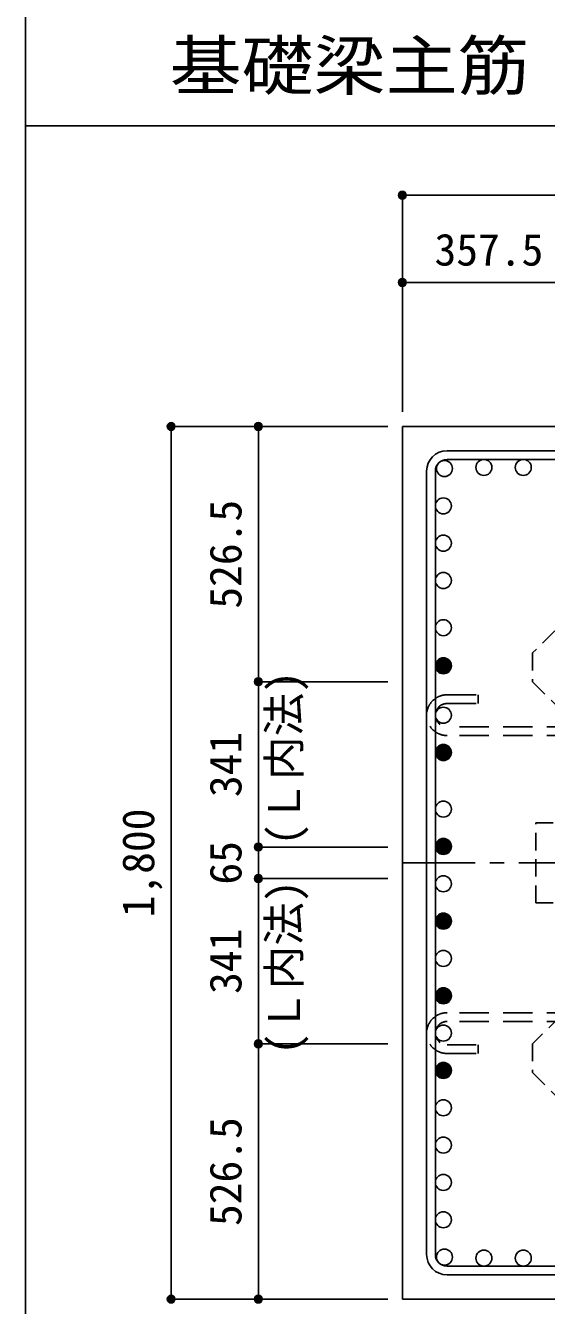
# Model space of a CAD drawing. Units: millimetres at full size, sheet at 1:30. Extents: x -5973 to 5954, y -4195 to 4201.
# Drawn here: x -5973 to -4899, y -2655 to -15 of the extents above; entities that cross this region are included whole.
import ezdxf
from ezdxf.enums import TextEntityAlignment as Align

# ---------------------------------------------------------------- set-up
doc = ezdxf.new("R2010")
doc.units = ezdxf.units.MM
doc.header["$LTSCALE"] = 30
doc.header["$PDMODE"] = 32
doc.header["$PDSIZE"] = 15
for name, pattern in [('CHAIN1', [8, 5, -1, 1, -1]), ('DASHED1', [1.8, 1.2, -0.6]), ('DASHED2', [3, 2, -1])]:
    doc.linetypes.add(name, pattern=pattern)
for name, color, linetype in [('0-1_躯体線', 2, 'Continuous'), ('0-3_立上り筋', 4, 'Continuous'), ('0-4_フープ筋', 7, 'Continuous'), ('0-7_文字', 4, 'Continuous'), ('0-9_プレート', 4, 'DASHED1'), ('0-C', 7, 'DASHED2'), ('0-D_寸法', 4, 'Continuous'), ('6-7_文字', 7, 'Continuous'), ('F-0_枠', 6, 'Continuous')]:
    doc.layers.add(name, color=color, linetype=linetype)
doc.styles.add('ＭＳ ゴシック', font='')
doc.styles.get('ＭＳ ゴシック').set_extended_font_data('MS Gothic')

msp = doc.modelspace()

# ---------------------------------------------------------------- linework, layer by layer
at = {"layer": '0-1_躯体線'}
for p, q in [((-2995.8, -842.16), (-5195.8, -842.16)), ((-5195.8, -842.16), (-5195.8, -2642.16)), ((-5195.8, -2642.16), (-4654.8, -2642.16))]:
    msp.add_line(p, q, dxfattribs=at)
at = {"layer": '0-3_立上り筋', "color": 3}
for centre in [(-5109.1, -928.86), (-5027.77, -926.66), (-4946.44, -926.66), (-5111.3, -1005.86), (-5111.3, -1082.86), (-5111.3, -1159.86), (-5111.3, -1257.16), (-5111.3, -1335.66), (-5111.3, -1437.66), (-5111.3, -1514.66), (-5111.3, -1631.47), (-5111.3, -1708.47), (-5111.3, -1785.47), (-5111.3, -1862.47), (-5111.3, -1939.47), (-5111.3, -2016.47), (-5111.3, -2093.47), (-5111.3, -2170.47), (-5111.3, -2247.47), (-5111.3, -2324.47), (-5111.3, -2401.47), (-5111.3, -2478.47), (-5109.1, -2555.47), (-5027.77, -2557.66), (-4946.44, -2557.66)]:
    msp.add_circle(centre, 16.5, dxfattribs=at)
at = {"layer": '0-3_立上り筋'}
for centre, radius in [((-5111.3, -1335.66), 14.85), ((-5111.3, -1335.66), 13.2), ((-5111.3, -1335.66), 11.55), ((-5111.3, -1335.66), 9.9), ((-5111.3, -1335.66), 8.25), ((-5111.3, -1335.66), 6.6), ((-5111.3, -1335.66), 4.95), ((-5111.3, -1335.66), 3.3), ((-5111.3, -1335.66), 1.65), ((-5111.3, -1514.66), 14.85), ((-5111.3, -1514.66), 13.2), ((-5111.3, -1514.66), 11.55), ((-5111.3, -1514.66), 9.9), ((-5111.3, -1514.66), 8.25), ((-5111.3, -1514.66), 6.6), ((-5111.3, -1514.66), 4.95), ((-5111.3, -1514.66), 3.3), ((-5111.3, -1514.66), 1.65), ((-5111.3, -1708.47), 14.85), ((-5111.3, -1708.47), 13.2), ((-5111.3, -1708.47), 11.55), ((-5111.3, -1708.47), 9.9), ((-5111.3, -1708.47), 8.25), ((-5111.3, -1708.47), 6.6), ((-5111.3, -1708.47), 4.95), ((-5111.3, -1708.47), 3.3), ((-5111.3, -1708.47), 1.65), ((-5111.3, -1862.47), 14.85), ((-5111.3, -1862.47), 13.2), ((-5111.3, -1862.47), 11.55), ((-5111.3, -1862.47), 9.9), ((-5111.3, -1862.47), 8.25), ((-5111.3, -1862.47), 6.6), ((-5111.3, -1862.47), 4.95), ((-5111.3, -1862.47), 3.3), ((-5111.3, -1862.47), 1.65), ((-5111.3, -2016.47), 14.85), ((-5111.3, -2016.47), 13.2), ((-5111.3, -2016.47), 11.55), ((-5111.3, -2016.47), 9.9), ((-5111.3, -2016.47), 8.25), ((-5111.3, -2016.47), 6.6), ((-5111.3, -2016.47), 4.95), ((-5111.3, -2016.47), 3.3), ((-5111.3, -2016.47), 1.65), ((-5111.3, -2170.47), 14.85), ((-5111.3, -2170.47), 13.2), ((-5111.3, -2170.47), 11.55), ((-5111.3, -2170.47), 9.9), ((-5111.3, -2170.47), 8.25), ((-5111.3, -2170.47), 6.6), ((-5111.3, -2170.47), 4.95), ((-5111.3, -2170.47), 3.3), ((-5111.3, -2170.47), 1.65)]:
    msp.add_circle(centre, radius, dxfattribs=at)
at = {"layer": '0-4_フープ筋'}
for p, q in [((-5103.8, -892.16), (-3487.8, -892.16)), ((-5103.8, -910.16), (-3487.8, -910.16)), ((-5145.8, -934.16), (-5145.8, -2550.16)), ((-5127.8, -934.16), (-5127.8, -2550.16)), ((-5103.8, -2574.16), (-3487.8, -2574.16)), ((-5103.8, -2592.16), (-3487.8, -2592.16))]:
    msp.add_line(p, q, dxfattribs=at)
for centre, radius, start, end in [((-5103.8, -934.16), 42, 90, 180), ((-5103.8, -934.16), 24, 90, 180), ((-5103.8, -2550.16), 42, 180, 270), ((-5103.8, -2550.16), 24, 180, 270)]:
    msp.add_arc(centre, radius, start, end, dxfattribs=at)
at = {"layer": '0-9_プレート'}
for p, q in [((-4920.8, -1659.66), (-4755.8, -1659.66)), ((-4920.8, -1824.66), (-4920.8, -1659.66)), ((-4920.8, -1824.66), (-4755.8, -1824.66))]:
    msp.add_line(p, q, dxfattribs=at)
for points in [[(-4668.4, -1303.66), (-4572.3, -1207.56), (-4669.2, -1110.66), (-4728.6, -1110.66), (-4927.3, -1309.36), (-4927.3, -1368.76), (-4830.4, -1465.66), (-4734.3, -1369.56)], [(-4734.3, -2114.76), (-4830.4, -2018.66), (-4927.3, -2115.56), (-4927.3, -2174.96), (-4728.6, -2373.67), (-4669.2, -2373.67), (-4572.3, -2276.76), (-4668.4, -2180.66)]]:
    msp.add_lwpolyline(points, dxfattribs=at)
at = {"layer": '0-C'}
for p, q in [((-5103.8, -1395.66), (-5039.8, -1395.66)), ((-5039.8, -1395.66), (-5039.8, -1413.66)), ((-5103.8, -1413.66), (-5039.8, -1413.66)), ((-3487.8, -1461.66), (-5103.8, -1461.66)), ((-3487.8, -1479.66), (-5103.8, -1479.66)), ((-3487.8, -2051.47), (-5103.8, -2051.47)), ((-3487.8, -2069.47), (-5103.8, -2069.47)), ((-5103.8, -2117.47), (-5039.8, -2117.47)), ((-5103.8, -2135.47), (-5039.8, -2135.47)), ((-5039.8, -2135.47), (-5039.8, -2117.47))]:
    msp.add_line(p, q, dxfattribs=at)
for centre, radius in [((-5103.8, -1437.66), 42), ((-5103.8, -1437.66), 24), ((-5103.8, -2093.47), 42), ((-5103.8, -2093.47), 24)]:
    msp.add_arc(centre, radius, 90, 270, dxfattribs=at)
at = {"layer": '0-D_寸法'}
for p, q in [((-5195.8, -365.12), (-5195.8, -545.12)), ((-5195.8, -365.12), (-5195.8, -545.12)), ((-5195.8, -365.12), (-3395.8, -365.12)), ((-5195.8, -365.12), (-3395.8, -365.12)), ((-5195.8, -545.12), (-5195.8, -812.16)), ((-5195.8, -545.12), (-4838.3, -545.12)), ((-5195.8, -545.12), (-5195.8, -812.16)), ((-5672.84, -842.16), (-5492.84, -842.16)), ((-5672.84, -842.16), (-5492.84, -842.16)), ((-5492.84, -842.16), (-5492.84, -1368.66)), ((-5492.84, -842.16), (-5225.8, -842.16)), ((-5492.84, -1368.66), (-5225.8, -1368.66)), ((-5492.84, -1368.66), (-5492.84, -1709.66)), ((-5492.84, -1709.66), (-5225.8, -1709.66)), ((-5492.84, -1709.66), (-5492.84, -1774.66)), ((-5492.84, -1774.66), (-5225.8, -1774.66)), ((-5492.84, -1774.66), (-5492.84, -2115.66)), ((-5492.84, -2115.66), (-5225.8, -2115.66)), ((-5672.84, -2642.16), (-5492.84, -2642.16)), ((-5492.84, -2642.16), (-5225.8, -2642.16))]:
    msp.add_line(p, q, dxfattribs=at)
at = {"layer": '0-D_寸法', "linetype": 'CHAIN1'}
msp.add_line((-5195.8, -1742.16), (-3395.8, -1742.16), dxfattribs=at)
at = {"layer": '0-D_寸法'}
for points in [[(-5672.84, -842.16), (-5672.84, -2642.16), (-5672.84, -842.16)], [(-5492.84, -2115.66), (-5492.84, -2642.16), (-5225.8, -2642.16)]]:
    msp.add_lwpolyline(points, dxfattribs=at)
for centre, radius in [((-5195.8, -365.12), 8), ((-5195.8, -365.12), 7.2), ((-5195.8, -365.12), 6.4), ((-5195.8, -365.12), 5.6), ((-5195.8, -365.12), 4.8), ((-5195.8, -365.12), 4), ((-5195.8, -365.12), 3.2), ((-5195.8, -365.12), 2.4), ((-5195.8, -365.12), 1.6), ((-5195.8, -365.12), 0.8), ((-5195.8, -545.12), 8), ((-5195.8, -545.12), 7.2), ((-5195.8, -545.12), 6.4), ((-5195.8, -545.12), 5.6), ((-5195.8, -545.12), 4.8), ((-5195.8, -545.12), 4), ((-5195.8, -545.12), 3.2), ((-5195.8, -545.12), 2.4), ((-5195.8, -545.12), 1.6), ((-5195.8, -545.12), 0.8), ((-5672.84, -842.16), 8), ((-5672.84, -842.16), 7.2), ((-5672.84, -842.16), 6.4), ((-5672.84, -842.16), 5.6), ((-5672.84, -842.16), 4.8), ((-5672.84, -842.16), 4), ((-5672.84, -842.16), 3.2), ((-5672.84, -842.16), 2.4), ((-5672.84, -842.16), 1.6), ((-5672.84, -842.16), 0.8), ((-5492.84, -842.16), 8), ((-5492.84, -842.16), 7.2), ((-5492.84, -842.16), 6.4), ((-5492.84, -842.16), 5.6), ((-5492.84, -842.16), 4.8), ((-5492.84, -842.16), 4), ((-5492.84, -842.16), 3.2), ((-5492.84, -842.16), 2.4), ((-5492.84, -842.16), 1.6), ((-5492.84, -842.16), 0.8), ((-5492.84, -1368.66), 8), ((-5492.84, -1368.66), 7.2), ((-5492.84, -1368.66), 6.4), ((-5492.84, -1368.66), 5.6), ((-5492.84, -1368.66), 4.8), ((-5492.84, -1368.66), 4), ((-5492.84, -1368.66), 3.2), ((-5492.84, -1368.66), 2.4), ((-5492.84, -1368.66), 1.6), ((-5492.84, -1368.66), 0.8), ((-5492.84, -1709.66), 8), ((-5492.84, -1709.66), 7.2), ((-5492.84, -1709.66), 6.4), ((-5492.84, -1709.66), 5.6), ((-5492.84, -1709.66), 4.8), ((-5492.84, -1709.66), 4), ((-5492.84, -1709.66), 3.2), ((-5492.84, -1709.66), 2.4), ((-5492.84, -1709.66), 1.6), ((-5492.84, -1709.66), 0.8), ((-5492.84, -1774.66), 8), ((-5492.84, -1774.66), 7.2), ((-5492.84, -1774.66), 6.4), ((-5492.84, -1774.66), 5.6), ((-5492.84, -1774.66), 4.8), ((-5492.84, -1774.66), 4), ((-5492.84, -1774.66), 3.2), ((-5492.84, -1774.66), 2.4), ((-5492.84, -1774.66), 1.6), ((-5492.84, -1774.66), 0.8), ((-5492.84, -2115.66), 8), ((-5492.84, -2115.66), 7.2), ((-5492.84, -2115.66), 6.4), ((-5492.84, -2115.66), 5.6), ((-5492.84, -2115.66), 4.8), ((-5492.84, -2115.66), 4), ((-5492.84, -2115.66), 3.2), ((-5492.84, -2115.66), 2.4), ((-5492.84, -2115.66), 1.6), ((-5492.84, -2115.66), 0.8), ((-5672.84, -2642.16), 8), ((-5672.84, -2642.16), 7.2), ((-5672.84, -2642.16), 6.4), ((-5672.84, -2642.16), 5.6), ((-5672.84, -2642.16), 4.8), ((-5672.84, -2642.16), 4), ((-5672.84, -2642.16), 3.2), ((-5672.84, -2642.16), 2.4), ((-5492.84, -2642.16), 8), ((-5492.84, -2642.16), 7.2), ((-5492.84, -2642.16), 6.4), ((-5492.84, -2642.16), 5.6), ((-5492.84, -2642.16), 4.8), ((-5492.84, -2642.16), 4), ((-5492.84, -2642.16), 3.2), ((-5492.84, -2642.16), 2.4), ((-5672.84, -2642.16), 1.6), ((-5672.84, -2642.16), 0.8), ((-5492.84, -2642.16), 1.6), ((-5492.84, -2642.16), 0.8)]:
    msp.add_circle(centre, radius, dxfattribs=at)
at = {"layer": '0-D_寸法', "color": 7}
for p in [(-5195.8, -365.12), (-5195.8, -365.12), (-5195.8, -545.12), (-5195.8, -545.12), (-5672.84, -842.16), (-5492.84, -842.16), (-5492.84, -842.16), (-5492.84, -1368.66), (-5492.84, -1368.66), (-5492.84, -1709.66), (-5492.84, -1709.66), (-5492.84, -1774.66), (-5492.84, -1774.66), (-5492.84, -2115.66), (-5492.84, -2115.66), (-5672.84, -2642.16), (-5492.84, -2642.16), (-5492.84, -2642.16)]:
    msp.add_point(p, dxfattribs=at)
at = {"layer": 'F-0_枠'}
msp.add_line((-5972.88, 4201.15), (-5972.88, -4195.24), dxfattribs=at)
at = {"layer": 'F-0_枠', "color": 2}
msp.add_line((-5972.88, -222.05), (3723.6, -222.05), dxfattribs=at)

# ---------------------------------------------------------------- texts
at = {"layer": '0-7_文字', "style": 'ＭＳ ゴシック'}
for p in [(-5387.27, -1706.22), (-5387.27, -2138.11)]:
    msp.add_text('(Ｌ内法)', height=65.98, rotation=90, dxfattribs=at).set_placement(p, align=Align.BOTTOM_LEFT)
at = {"layer": '0-D_寸法', "style": 'ＭＳ ゴシック'}
msp.add_text('357.5', height=65.98, dxfattribs=at).set_placement((-5129.55, -530.12), align=Align.BOTTOM_LEFT)
for s, p in [('526.5', (-5507.84, -1217.91)), ('341', (-5507.84, -1606.66)), ('1,800', (-5687.84, -1854.66)), ('65', (-5507.84, -1787.16)), ('341', (-5507.84, -2012.66)), ('526.5', (-5507.84, -2491.41))]:
    msp.add_text(s, height=65.98, rotation=90, dxfattribs=at).set_placement(p, align=Align.BOTTOM_LEFT)
at = {"layer": '6-7_文字', "color": 2, "style": 'ＭＳ ゴシック', "width": 1.1}
msp.add_text('\u3000\u3000基礎梁主筋\u3000７本タイプ', height=98.97, dxfattribs=at).set_placement((-5972.88, -177.05), align=Align.BOTTOM_LEFT)

doc.saveas('drawing.dxf')
